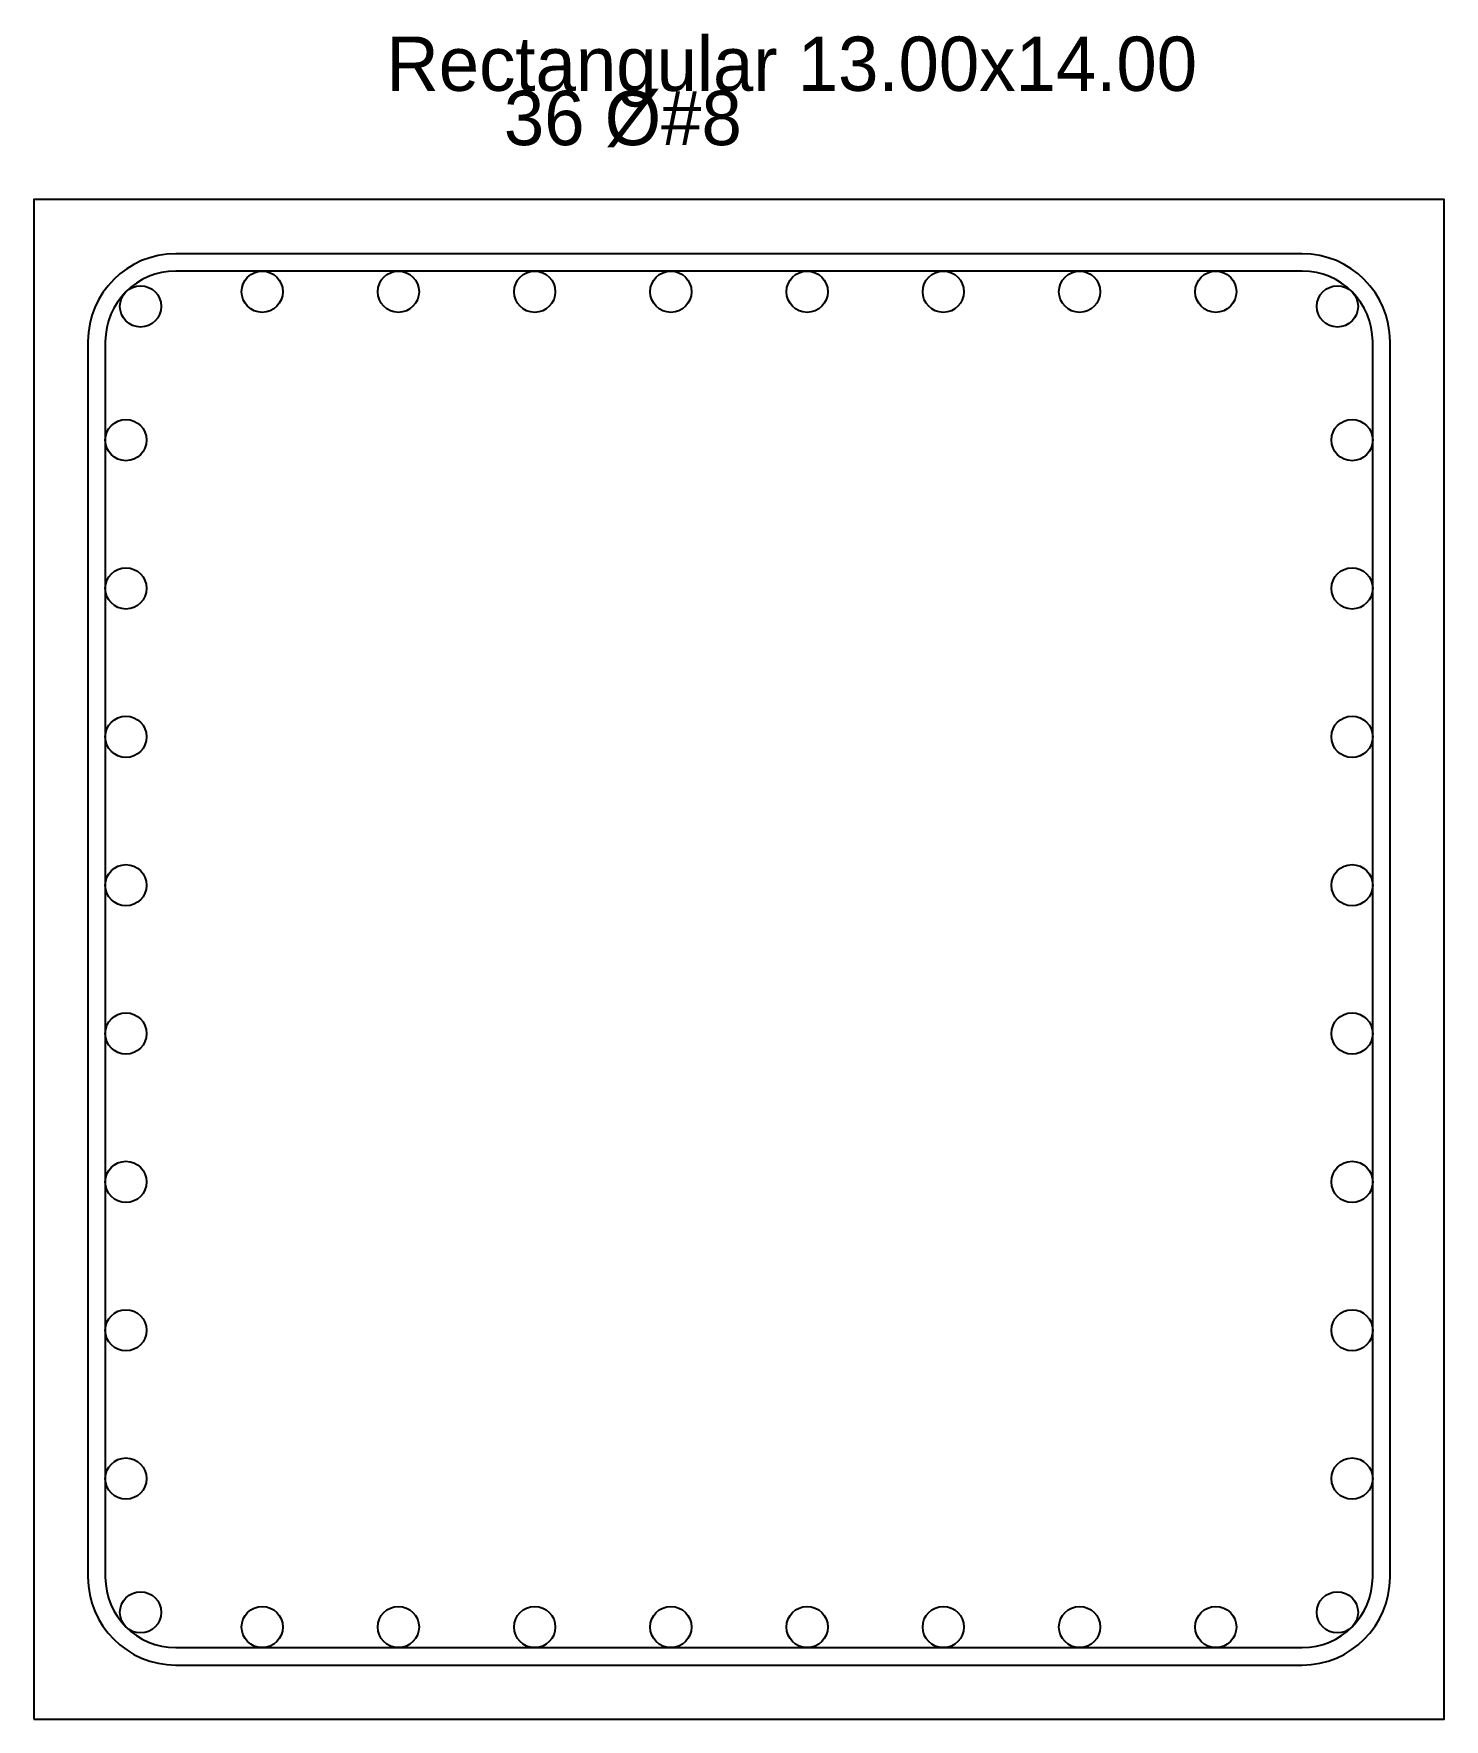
# Model space of a CAD drawing. Header units: metres. Extents: x 0 to 1300, y 0 to 1553.
import ezdxf

# ---------------------------------------------------------------- set-up
doc = ezdxf.new("R2010")
doc.units = ezdxf.units.M

msp = doc.modelspace()

# ---------------------------------------------------------------- linework, layer by layer
for p, q in [((1169, 1350), (131, 1350)), ((1169, 1334), (131, 1334)), ((50, 1269), (50, 131)), ((66, 1269), (66, 131)), ((1234, 131), (1234, 1269)), ((1250, 131), (1250, 1269)), ((131, 66), (1169, 66)), ((131, 50), (1169, 50))]:
    msp.add_line(p, q)
at = {"color": 1}
msp.add_lwpolyline([(0, 0), (1300, 0), (1300, 1400), (0, 1400), (0, 0)], close=True, dxfattribs=at)
for centre in [(98.5, 1301.5), (210.6, 1315), (336.1, 1315), (461.7, 1315), (587.2, 1315), (712.8, 1315), (838.3, 1315), (963.9, 1315), (1089.4, 1315), (1201.5, 1301.5), (85, 1178.3), (1215, 1178.3), (85, 1041.7), (1215, 1041.7), (85, 905), (1215, 905), (85, 768.3), (1215, 768.3), (85, 631.7), (1215, 631.7), (85, 495), (1215, 495), (85, 358.3), (1215, 358.3), (85, 221.7), (1215, 221.7), (98.5, 98.5), (1201.5, 98.5), (210.6, 85), (336.1, 85), (461.7, 85), (587.2, 85), (712.8, 85), (838.3, 85), (963.9, 85), (1089.4, 85)]:
    msp.add_circle(centre, 19)
for centre, radius, start, end in [((131, 1269), 81, 90, 180), ((1169, 1269), 81, 0, 90), ((131, 1269), 65, 90, 180), ((1169, 1269), 65, 0, 90), ((131, 131), 81, 180, 270), ((131, 131), 65, 180, 270), ((1169, 131), 81, 270, 360), ((1169, 131), 65, 270, 360)]:
    msp.add_arc(centre, radius, start, end)

# ---------------------------------------------------------------- texts
at = {"color": 2}
for s, p in [('Rectangular 13.00x14.00', (325, 1500)), ('36 Ø#8', (433.3, 1450))]:
    msp.add_text(s, height=50, dxfattribs=at).set_placement(p)

doc.saveas('drawing.dxf')
